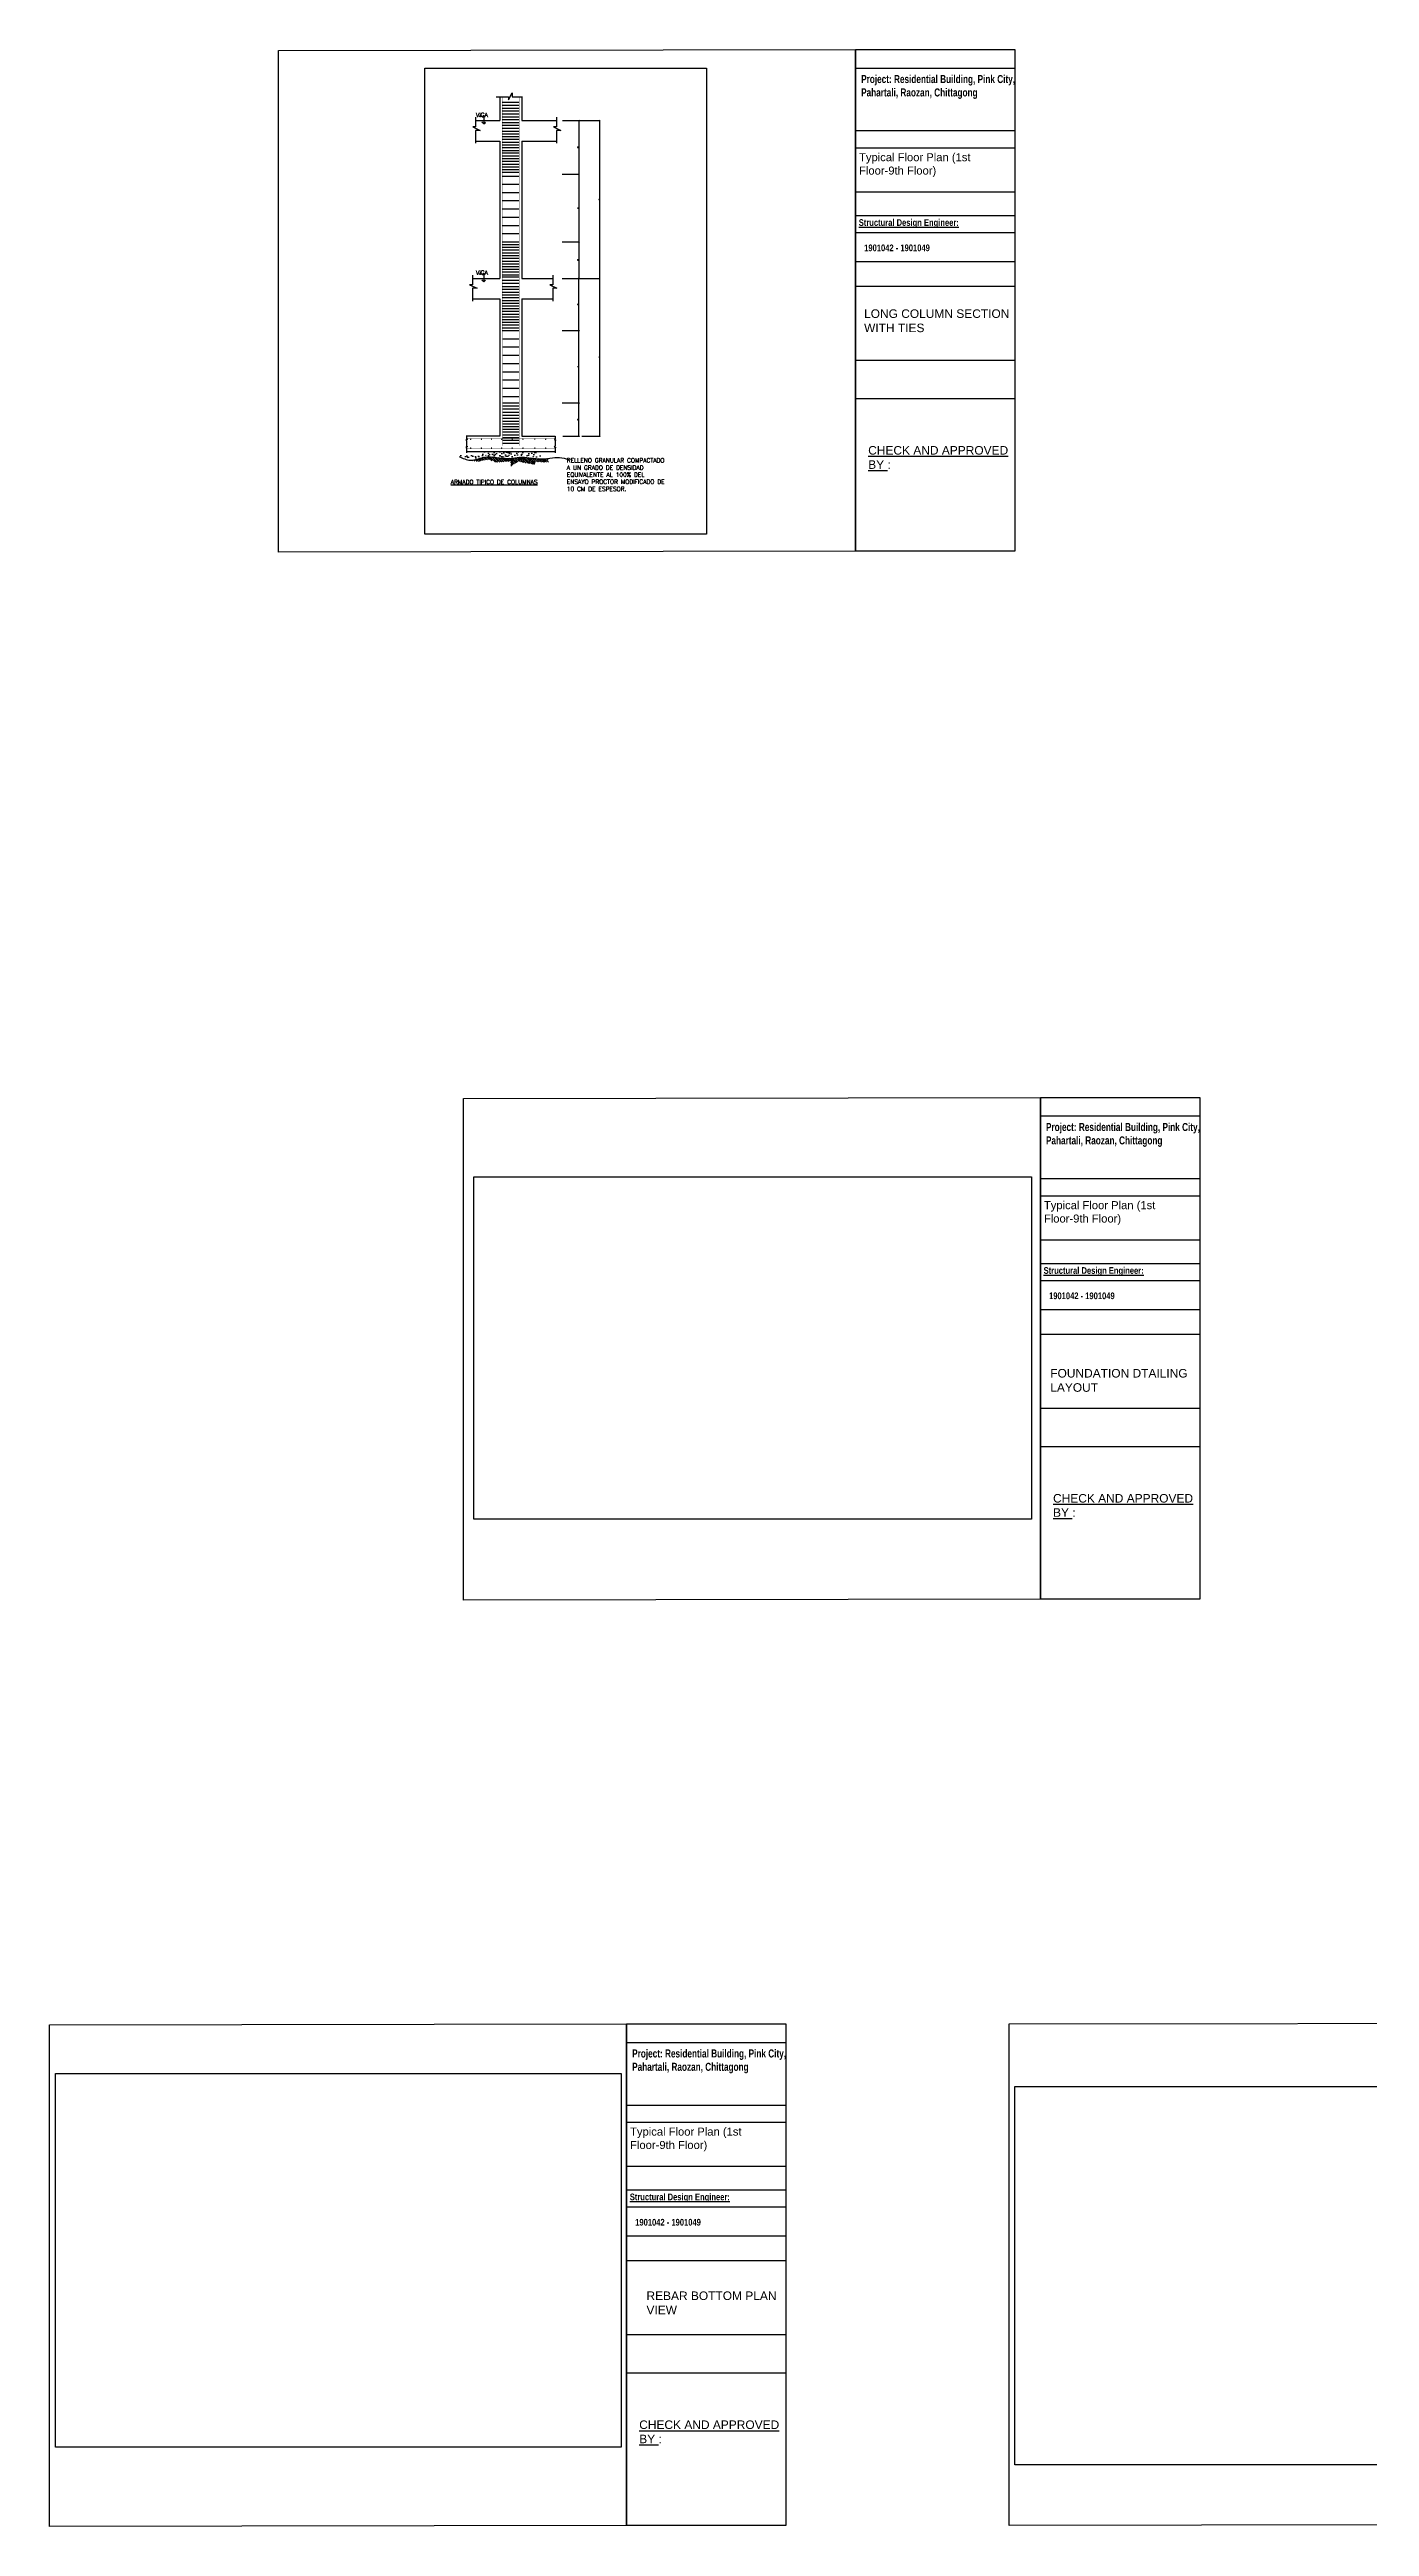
# Model space of a CAD drawing. Header units: inches. Extents: x 2674 to 28325, y -8016 to 21827.
# Drawn here: x 13501 to 20913, y -8006 to 5904 of the extents above; entities that cross this region are included whole.
import ezdxf

# ---------------------------------------------------------------- set-up
doc = ezdxf.new("R2010")
doc.units = ezdxf.units.IN
doc.header["$MEASUREMENT"] = 0
doc.styles.add('Letra', font='romand.shx')
doc.styles.get("Standard").update_dxf_attribs({"font": 'arial.ttf', "height": 12})
doc.dimstyles.new('Dimension', dxfattribs={"dimscale": 0.083333, "dimtxt": 0.025, "dimasz": 0.025, "dimexe": 0.015, "dimexo": 0.03, "dimgap": 0.015, "dimtad": 1, "dimdec": 1, "dimzin": 0, "dimdsep": 46, "dimlunit": 4, "dimtxsty": 'Letra', "dimblk": 'OBLIQUE', "dimcen": 0.015, "dimdle": 0.025, "dimclrd": 256, "dimclre": 1, "dimclrt": 4, "dimadec": 0, "dimazin": 0, "dimtfac": 1, "dimtdec": 1, "dimtofl": 0, "dimtmove": 0, "dimatfit": 3, "dimfxl": 1, "dimtolj": 1, "dimtzin": 0, "dimarcsym": 0})
picture_1 = doc.add_image_def('image1.png', size_in_pixel=(5820, 3574))
picture_2 = doc.add_image_def('image5.png', size_in_pixel=(5843, 3860))
picture_3 = doc.add_image_def('image6.png', size_in_pixel=(5970, 3990))

# ---------------------------------------------------------------- blocks, each defined once
blk = doc.blocks.new('_Oblique')
at = {"color": 0, "linetype": 'ByBlock', "lineweight": -2}
blk.add_line((-0.5, -0.5), (0.5, 0.5), dxfattribs=at)
blk = doc.blocks.new('*D697')
at = {"color": 1, "linetype": 'ByBlock', "lineweight": -2, "transparency": 16777216}
for p, q in [((6.45, 19.36), (8.21, 19.36)), ((7.4, 11.97), (8.21, 11.97))]:
    blk.add_line(p, q, dxfattribs=at)
at = {"linetype": 'ByBlock', "lineweight": -2, "transparency": 16777216}
blk.add_line((8.19, 11.95), (8.19, 19.38), dxfattribs=at)
at = {"layer": 'Defpoints', "transparency": 16777216}
for p in [(6.42, 19.36), (8.19, 19.36), (7.37, 11.97)]:
    blk.add_point(p, dxfattribs=at)
at = {"lineweight": -2, "transparency": 16777216, "xscale": 0.025, "yscale": 0.025, "zscale": 0.025}
for p, rotation in [((8.19, 19.36), 90), ((8.19, 11.97), 270)]:
    blk.add_blockref('_Oblique', p, dxfattribs=dict(at, rotation=rotation))
at = {"color": 4, "transparency": 16777216, "insert": (8.18, 15.66), "char_height": 0.025, "attachment_point": 8, "rotation": 90, "style": 'Letra'}
blk.add_mtext('H2', dxfattribs=at)
blk = doc.blocks.new('*D698')
at = {"color": 1, "linetype": 'ByBlock', "lineweight": -2, "transparency": 16777216}
for p, q in [((6.43, 11.97), (8.21, 11.97)), ((7.35, 4.58), (8.21, 4.58))]:
    blk.add_line(p, q, dxfattribs=at)
at = {"linetype": 'ByBlock', "lineweight": -2, "transparency": 16777216}
blk.add_line((8.19, 4.56), (8.19, 12), dxfattribs=at)
at = {"layer": 'Defpoints', "transparency": 16777216}
for p in [(6.4, 11.97), (8.19, 11.97), (7.32, 4.58)]:
    blk.add_point(p, dxfattribs=at)
at = {"lineweight": -2, "transparency": 16777216, "xscale": 0.025, "yscale": 0.025, "zscale": 0.025}
for p, rotation in [((8.19, 11.97), 90), ((8.19, 4.58), 270)]:
    blk.add_blockref('_Oblique', p, dxfattribs=dict(at, rotation=rotation))
at = {"color": 4, "transparency": 16777216, "insert": (8.18, 8.28), "char_height": 0.025, "attachment_point": 8, "rotation": 90, "style": 'Letra'}
blk.add_mtext('H1', dxfattribs=at)
blk = doc.blocks.new('*D699')
at = {"color": 1, "linetype": 'ByBlock', "lineweight": -2, "transparency": 16777216}
for p, q in [((6.43, 11.97), (7.24, 11.97)), ((6.43, 9.53), (7.24, 9.53))]:
    blk.add_line(p, q, dxfattribs=at)
at = {"linetype": 'ByBlock', "lineweight": -2, "transparency": 16777216}
blk.add_line((7.22, 9.51), (7.22, 12), dxfattribs=at)
at = {"layer": 'Defpoints', "transparency": 16777216}
for p in [(6.4, 11.97), (7.22, 11.97), (6.4, 9.53)]:
    blk.add_point(p, dxfattribs=at)
at = {"lineweight": -2, "transparency": 16777216, "xscale": 0.025, "yscale": 0.025, "zscale": 0.025}
for p, rotation in [((7.22, 11.97), 90), ((7.22, 9.53), 270)]:
    blk.add_blockref('_Oblique', p, dxfattribs=dict(at, rotation=rotation))
at = {"color": 4, "transparency": 16777216, "insert": (7.21, 10.75), "char_height": 0.025, "attachment_point": 8, "rotation": 90, "style": 'Letra'}
blk.add_mtext('L0t\\PS0t', dxfattribs=at)
blk = doc.blocks.new('*D700')
at = {"color": 1, "linetype": 'ByBlock', "lineweight": -2, "transparency": 16777216}
for p, q in [((6.43, 9.53), (7.24, 9.53)), ((6.43, 6.14), (7.24, 6.14))]:
    blk.add_line(p, q, dxfattribs=at)
at = {"linetype": 'ByBlock', "lineweight": -2, "transparency": 16777216}
blk.add_line((7.22, 6.11), (7.22, 9.56), dxfattribs=at)
at = {"layer": 'Defpoints', "transparency": 16777216}
for p in [(6.4, 9.53), (7.22, 9.53), (6.4, 6.14)]:
    blk.add_point(p, dxfattribs=at)
at = {"lineweight": -2, "transparency": 16777216, "xscale": 0.025, "yscale": 0.025, "zscale": 0.025}
for p, rotation in [((7.22, 9.53), 90), ((7.22, 6.14), 270)]:
    blk.add_blockref('_Oblique', p, dxfattribs=dict(at, rotation=rotation))
at = {"color": 4, "transparency": 16777216, "insert": (7.21, 7.84), "char_height": 0.025, "attachment_point": 8, "rotation": 90, "style": 'Letra'}
blk.add_mtext('L1\\PS1', dxfattribs=at)
blk = doc.blocks.new('*D701')
at = {"color": 1, "linetype": 'ByBlock', "lineweight": -2, "transparency": 16777216}
for p, q in [((6.43, 6.14), (7.24, 6.14)), ((6.46, 4.58), (7.24, 4.58))]:
    blk.add_line(p, q, dxfattribs=at)
at = {"linetype": 'ByBlock', "lineweight": -2, "transparency": 16777216}
blk.add_line((7.22, 4.56), (7.22, 6.16), dxfattribs=at)
at = {"layer": 'Defpoints', "transparency": 16777216}
for p in [(6.4, 6.14), (7.22, 6.14), (6.43, 4.58)]:
    blk.add_point(p, dxfattribs=at)
at = {"lineweight": -2, "transparency": 16777216, "xscale": 0.025, "yscale": 0.025, "zscale": 0.025}
for p, rotation in [((7.22, 6.14), 90), ((7.22, 4.58), 270)]:
    blk.add_blockref('_Oblique', p, dxfattribs=dict(at, rotation=rotation))
at = {"color": 4, "transparency": 16777216, "insert": (7.21, 5.36), "char_height": 0.025, "attachment_point": 8, "rotation": 90, "style": 'Letra'}
blk.add_mtext('L0b\\PS0b', dxfattribs=at)
blk = doc.blocks.new('*D702')
at = {"color": 1, "linetype": 'ByBlock', "lineweight": -2, "transparency": 16777216}
for p, q in [((6.43, 13.68), (7.24, 13.68)), ((6.43, 11.97), (7.24, 11.97))]:
    blk.add_line(p, q, dxfattribs=at)
at = {"linetype": 'ByBlock', "lineweight": -2, "transparency": 16777216}
blk.add_line((7.22, 13.71), (7.22, 11.95), dxfattribs=at)
at = {"layer": 'Defpoints', "transparency": 16777216}
for p in [(6.4, 13.68), (6.4, 11.97), (7.22, 11.97)]:
    blk.add_point(p, dxfattribs=at)
at = {"lineweight": -2, "transparency": 16777216, "xscale": 0.025, "yscale": 0.025, "zscale": 0.025}
for p, rotation in [((7.22, 13.68), 90), ((7.22, 11.97), 270)]:
    blk.add_blockref('_Oblique', p, dxfattribs=dict(at, rotation=rotation))
at = {"color": 4, "transparency": 16777216, "insert": (7.21, 12.83), "char_height": 0.025, "attachment_point": 8, "rotation": 90, "style": 'Letra'}
blk.add_mtext('L0b\\PS0b', dxfattribs=at)
blk = doc.blocks.new('*D703')
at = {"color": 1, "linetype": 'ByBlock', "lineweight": -2, "transparency": 16777216}
for p, q in [((6.43, 16.84), (7.24, 16.84)), ((6.43, 13.68), (7.24, 13.68))]:
    blk.add_line(p, q, dxfattribs=at)
at = {"linetype": 'ByBlock', "lineweight": -2, "transparency": 16777216}
blk.add_line((7.22, 16.86), (7.22, 13.66), dxfattribs=at)
at = {"layer": 'Defpoints', "transparency": 16777216}
for p in [(6.4, 16.84), (6.4, 13.68), (7.22, 13.68)]:
    blk.add_point(p, dxfattribs=at)
at = {"lineweight": -2, "transparency": 16777216, "xscale": 0.025, "yscale": 0.025, "zscale": 0.025}
for p, rotation in [((7.22, 16.84), 90), ((7.22, 13.68), 270)]:
    blk.add_blockref('_Oblique', p, dxfattribs=dict(at, rotation=rotation))
at = {"color": 4, "transparency": 16777216, "insert": (7.21, 15.26), "char_height": 0.025, "attachment_point": 8, "rotation": 90, "style": 'Letra'}
blk.add_mtext('L1\\PS1', dxfattribs=at)
blk = doc.blocks.new('*D704')
at = {"color": 1, "linetype": 'ByBlock', "lineweight": -2, "transparency": 16777216}
for p, q in [((6.45, 19.36), (7.24, 19.36)), ((6.43, 16.84), (7.24, 16.84))]:
    blk.add_line(p, q, dxfattribs=at)
at = {"linetype": 'ByBlock', "lineweight": -2, "transparency": 16777216}
blk.add_line((7.22, 19.38), (7.22, 16.81), dxfattribs=at)
at = {"layer": 'Defpoints', "transparency": 16777216}
for p in [(6.42, 19.36), (6.4, 16.84), (7.22, 16.84)]:
    blk.add_point(p, dxfattribs=at)
at = {"lineweight": -2, "transparency": 16777216, "xscale": 0.025, "yscale": 0.025, "zscale": 0.025}
for p, rotation in [((7.22, 19.36), 90), ((7.22, 16.84), 270)]:
    blk.add_blockref('_Oblique', p, dxfattribs=dict(at, rotation=rotation))
at = {"color": 4, "transparency": 16777216, "insert": (7.21, 18.1), "char_height": 0.025, "attachment_point": 8, "rotation": 90, "style": 'Letra'}
blk.add_mtext('L0t\\PS0t', dxfattribs=at)
blk = doc.blocks.new('Detalles de Columna')
h = blk.add_hatch()
h.set_pattern_fill('AR-CONC', color=256, scale=0.052216, style=0)
h.set_pattern_definition([(50, (-115.6637, -48.52827), (0.3745233, -0.03276654), [0.0391619, -0.4307805]), (355, (-115.6637, -48.52827), (-0.0724501, 0.3927633), [0.0313295, -0.3446244]), (100.4514, (-115.6325, -48.531), (0.3020734, 0.3599965), [0.0332825, -0.3661071]), (46.1842, (-115.6637, -48.42384), (0.5572687, -0.0864271), [0.0587428, -0.6461708]), (96.6356, (-115.61726, -48.43104), (0.4880418, 0.5086436), [0.0499237, -0.5491606]), (351.1842, (-115.6637, -48.42384), (0.4880414, 0.508644), [0.0469942, -0.5169366]), (21, (-115.6115, -48.44995), (0.3116799, -0.21023076), [0.0391619, -0.4307805]), (326, (-115.6115, -48.44995), (0.1270491, 0.378643), [0.0313295, -0.3446244]), (71.4514, (-115.5855, -48.46747), (0.4387291, 0.1684119), [0.0332825, -0.3661071]), (37.5, (-115.6637, -48.52827), (0.00634937, 0.17382326), [0, -0.34044715, 0, -0.349846, 0, -0.3459298]), (7.5, (-115.6637, -48.52827), (0.13736392, 0.2059453), [0, -0.19946443, 0, -0.33261478, 0, -0.13184495]), (327.5, (-115.78014, -48.52827), (0.27873977, -0.01177721), [0, -0.13053955, 0, -0.4072834, 0, -0.54043374]), (317.5, (-115.83236, -48.52827), (0.30451544, 0.05227064), [0, -0.1697014, 0, -0.27047795, 0, -0.3837863])])
edge = h.paths.add_edge_path()
edge.add_spline(control_points=[(1.61, 3.71), (1.79, 3.62), (2.17, 3.43), (2.94, 3.81), (3.76, 3.53), (4.63, 3.74), (5.14, 3.59), (5.43, 3.59), (5.44, 3.59)], knot_values=[0, 0, 0, 0, 0.533476, 1.177778, 2.248244, 2.880728, 3.683624, 3.717509, 3.717509, 3.717509, 3.717509], degree=3, periodic=0)
edge.add_line((5.44, 3.59), (5.31, 3.87))
edge.add_line((5.31, 3.87), (2.74, 3.87))
edge.add_line((2.74, 3.87), (2.69, 3.65))
h = blk.add_hatch()
h.set_pattern_fill('AR-PARQ1', color=256, scale=0.029241, angle=45, style=0)
h.set_pattern_definition([(135, (-127.68637, -54.0972), (-0.4962338, 0), [0.3508903, -0.3508903]), (135, (-127.64502, -54.05585), (-0.4962338, 0), [0.3508903, -0.3508903]), (135, (-127.60367, -54.0145), (-0.4962338, 0), [0.3508903, -0.3508903]), (135, (-127.5623, -53.97315), (-0.4962338, 0), [0.3508903, -0.3508903]), (135, (-127.52096, -53.9318), (-0.4962338, 0), [0.3508903, -0.3508903]), (135, (-127.4796, -53.89044), (-0.4962338, 0), [0.3508903, -0.3508903]), (135, (-127.43825, -53.8491), (-0.4962338, 0), [0.3508903, -0.3508903]), (45, (-127.9345, -53.8491), (0.4962338, 0), [0.3508903, -0.3508903]), (45, (-127.97584, -53.80773), (0.4962338, 0), [0.3508903, -0.3508903]), (45, (-128.0172, -53.76638), (0.4962338, 0), [0.3508903, -0.3508903]), (45, (-128.05855, -53.72503), (0.4962338, 0), [0.3508903, -0.3508903]), (45, (-128.0999, -53.68368), (0.4962338, 0), [0.3508903, -0.3508903]), (45, (-128.14125, -53.64232), (0.4962338, 0), [0.3508903, -0.3508903]), (45, (-128.1826, -53.60097), (0.4962338, 0), [0.3508903, -0.3508903])])
edge = h.paths.add_edge_path()
edge.add_spline(control_points=[(5.71, 3.54), (5.61, 3.53), (5.23, 3.49), (4.63, 3.67), (3.76, 3.46), (2.94, 3.75), (2.34, 3.45), (2.11, 3.46), (2.1, 3.46)], knot_values=[0.496021, 0.496021, 0.496021, 0.496021, 0.78319, 1.586086, 2.21857, 3.289036, 3.933338, 3.970793, 3.970793, 3.970793, 3.970793], degree=3, periodic=0)
edge.add_line((2.1, 3.46), (2.46, 3.39))
edge.add_line((2.46, 3.39), (3.03, 3.5))
edge.add_line((3.03, 3.5), (3.29, 3.36))
edge.add_line((3.29, 3.36), (4.02, 3.41))
edge.add_line((4.02, 3.41), (4.03, 3.18))
edge.add_line((4.03, 3.18), (4.38, 3.4))
edge.add_line((4.38, 3.4), (5.14, 3.25))
edge.add_line((5.14, 3.25), (5.18, 3.39))
edge.add_line((5.18, 3.39), (5.86, 3.36))
edge.add_line((5.86, 3.36), (5.71, 3.54))
at = {"color": 30, "linetype": 'Continuous', "ltscale": 0.05}
for p, q in [((3.51, 20.48), (3.51, 19.36)), ((4.54, 20.48), (4.54, 19.36)), ((2.38, 19.36), (3.51, 19.36)), ((4.54, 19.36), (6.17, 19.36)), ((2.38, 18.39), (3.51, 18.39)), ((3.51, 18.39), (3.51, 11.97)), ((4.54, 18.39), (4.54, 11.97)), ((4.54, 18.39), (6.17, 18.39)), ((2.24, 11.97), (3.51, 11.97)), ((2.24, 11.01), (3.51, 11.01)), ((3.51, 11.01), (3.51, 5.78)), ((4.54, 11.01), (4.54, 5.78)), ((4.54, 11.01), (5.99, 11.01)), ((3.51, 5.78), (3.51, 4.58)), ((4.54, 5.78), (4.54, 4.58)), ((3.51, 4.58), (1.96, 4.58)), ((1.96, 3.87), (6.1, 3.87))]:
    blk.add_line(p, q, dxfattribs=at)
at = {"ltscale": 0.005}
for p, q in [((3.63, 20.22), (4.41, 20.22)), ((3.63, 20.08), (4.41, 20.08)), ((3.63, 19.94), (4.41, 19.94)), ((3.63, 19.81), (4.41, 19.81)), ((3.63, 19.67), (4.41, 19.67)), ((3.63, 19.53), (4.41, 19.53)), ((3.63, 19.4), (4.41, 19.4)), ((3.63, 19.27), (4.41, 19.27)), ((3.63, 19.14), (4.41, 19.14)), ((3.63, 19), (4.41, 19)), ((3.63, 18.86), (4.41, 18.86)), ((3.63, 18.73), (4.41, 18.73)), ((3.63, 18.61), (4.41, 18.61)), ((3.63, 18.48), (4.41, 18.48)), ((3.63, 18.35), (4.41, 18.35)), ((3.63, 18.22), (4.41, 18.22)), ((3.63, 18.09), (4.41, 18.09)), ((3.63, 17.96), (4.41, 17.96)), ((3.63, 17.84), (4.41, 17.84)), ((3.63, 17.71), (4.41, 17.71)), ((3.63, 17.58), (4.41, 17.58)), ((3.63, 17.45), (4.41, 17.45)), ((3.63, 17.32), (4.41, 17.32)), ((3.63, 17.19), (4.41, 17.19)), ((3.63, 17.06), (4.41, 17.06)), ((3.63, 16.94), (4.41, 16.94)), ((3.63, 13.68), (4.41, 13.68)), ((3.63, 13.55), (4.41, 13.55)), ((3.63, 13.43), (4.41, 13.43)), ((3.63, 13.3), (4.41, 13.3)), ((3.63, 13.17), (4.41, 13.17)), ((3.63, 13.04), (4.41, 13.04)), ((3.63, 12.91), (4.41, 12.91)), ((3.63, 12.78), (4.41, 12.78)), ((3.63, 12.65), (4.41, 12.65)), ((3.63, 12.53), (4.41, 12.53)), ((3.63, 12.4), (4.41, 12.4)), ((3.63, 12.27), (4.41, 12.27)), ((3.63, 12.14), (4.41, 12.14)), ((3.63, 12.04), (4.41, 12.04)), ((3.63, 11.88), (4.41, 11.88)), ((3.63, 11.74), (4.41, 11.74)), ((3.63, 11.59), (4.41, 11.59)), ((3.63, 11.46), (4.41, 11.46)), ((3.63, 11.33), (4.41, 11.33)), ((3.63, 11.2), (4.41, 11.2)), ((3.63, 11.07), (4.41, 11.07)), ((3.63, 10.94), (4.41, 10.94)), ((3.63, 10.81), (4.41, 10.81)), ((3.63, 10.69), (4.41, 10.69)), ((3.63, 10.56), (4.41, 10.56)), ((3.63, 10.43), (4.41, 10.43)), ((3.63, 10.3), (4.41, 10.3)), ((3.63, 10.17), (4.41, 10.17)), ((3.63, 10.04), (4.41, 10.04)), ((3.63, 9.92), (4.41, 9.92)), ((3.63, 9.79), (4.41, 9.79)), ((3.63, 9.66), (4.41, 9.66)), ((3.63, 9.53), (4.41, 9.53))]:
    blk.add_line(p, q, dxfattribs=at)
for p, q in [((2.76, 19.55), (2.54, 19.55)), ((2.76, 12.16), (2.54, 12.16))]:
    blk.add_line(p, q)
at = {"ltscale": 0.05}
for p, q in [((3.63, 16.76), (4.41, 16.76)), ((3.63, 16.38), (4.41, 16.38)), ((3.63, 15.99), (4.41, 15.99)), ((3.63, 15.61), (4.41, 15.61)), ((3.63, 15.22), (4.41, 15.22)), ((3.63, 14.84), (4.41, 14.84)), ((3.63, 14.45), (4.41, 14.45)), ((3.63, 14.07), (4.41, 14.07)), ((3.63, 13.68), (4.41, 13.68)), ((3.64, 9.14), (4.42, 9.14)), ((3.64, 8.76), (4.42, 8.76)), ((3.64, 8.37), (4.42, 8.37)), ((3.64, 7.99), (4.42, 7.99)), ((3.64, 7.6), (4.42, 7.6)), ((3.64, 7.22), (4.42, 7.22)), ((3.64, 6.83), (4.42, 6.83)), ((3.64, 6.44), (4.42, 6.44)), ((3.64, 6.14), (4.42, 6.14)), ((3.64, 6), (4.42, 6)), ((3.64, 5.86), (4.42, 5.86)), ((3.64, 5.71), (4.42, 5.71)), ((3.64, 5.57), (4.42, 5.57)), ((3.64, 5.43), (4.42, 5.43)), ((3.64, 5.29), (4.42, 5.29)), ((3.64, 5.16), (4.42, 5.16)), ((3.64, 5.03), (4.42, 5.03)), ((3.64, 4.91), (4.42, 4.91)), ((3.64, 4.78), (4.42, 4.78)), ((3.64, 4.65), (4.42, 4.65)), ((3.64, 4.52), (4.42, 4.52)), ((3.64, 4.39), (4.42, 4.39)), ((3.64, 4.26), (4.42, 4.26))]:
    blk.add_line(p, q, dxfattribs=at)
at = {"color": 30, "linetype": 'ByBlock', "ltscale": 0.05}
for p, q in [((4.54, 11.97), (5.99, 11.97)), ((4.54, 4.58), (6.1, 4.58))]:
    blk.add_line(p, q, dxfattribs=at)
blk.add_lwpolyline([(0, 21.8), (13.18, 21.8), (13.18, 0), (0, 0)], close=True)
at = {"ltscale": 0.05, "flags": 128}
for points in [[(3.15, 4.14, 0.0154, 0.0154, 0), (3.64, 4.14, 0.0154, 0.0154, 0), (3.64, 20.46, 0.0154, 0.0154, 0)], [(4.91, 4.14, 0.0154, 0.0154, 0), (4.42, 4.14, 0.0154, 0.0154, 0), (4.42, 20.46, 0.0154, 0.0154, 0)], [(1.96, 4.48, 0.0154, 0.0154, 0), (6.1, 4.48, 0.0154, 0.0154, 0)], [(1.96, 3.99, 0.0154, 0.0154, 0), (6.1, 3.99, 0.0154, 0.0154, 0)]]:
    blk.add_lwpolyline(points, format="xyseb", dxfattribs=at)
at = {"color": 1}
for points in [[(3.35, 20.46), (3.92, 20.46), (3.92, 20.32), (4.09, 20.66), (4.09, 20.46), (4.56, 20.46)], [(2.38, 19.51), (2.38, 19.06), (2.25, 19.06), (2.59, 18.89), (2.38, 18.89), (2.38, 18.3)], [(6.17, 19.51), (6.17, 19.06), (6.03, 19.06), (6.37, 18.89), (6.17, 18.89), (6.17, 18.3)], [(2.24, 12.12), (2.24, 11.67), (2.1, 11.67), (2.45, 11.51), (2.24, 11.51), (2.24, 10.91)], [(5.99, 12.12), (5.99, 11.67), (5.85, 11.67), (6.19, 11.51), (5.99, 11.51), (5.99, 10.91)]]:
    blk.add_lwpolyline(points, dxfattribs=at)
at = {"flags": 128}
for points in [[(2.76, 19.55), (2.76, 19.2), (2.84, 19.27), (2.76, 19.2), (2.68, 19.28)], [(2.76, 12.16), (2.76, 11.81), (2.84, 11.88), (2.76, 11.81), (2.68, 11.89)]]:
    blk.add_lwpolyline(points, dxfattribs=at)
for points in [[(1.96, 4.61), (1.96, 4.46), (2, 4.44), (1.92, 4.4), (1.96, 4.38), (1.96, 4.27)], [(1.96, 4.27), (1.96, 4.12), (2, 4.1), (1.92, 4.06), (1.96, 4.04), (1.96, 3.8)], [(6.1, 4.59), (6.1, 4.45), (6.06, 4.43), (6.14, 4.39), (6.1, 4.37), (6.1, 4.25)], [(6.1, 4.25), (6.1, 4.11), (6.06, 4.09), (6.14, 4.05), (6.1, 4.03), (6.1, 3.81)]]:
    blk.add_lwpolyline(points)
for points in [[(2.14, 4.44, 0.0302, 0.0302, 1), (2.17, 4.44, 0.0302, 0.0302, 1)], [(2.14, 4.03, 0.0302, 0.0302, 1), (2.17, 4.03, 0.0302, 0.0302, 1)], [(2.64, 4.44, 0.0302, 0.0302, 1), (2.67, 4.44, 0.0302, 0.0302, 1)], [(2.64, 4.03, 0.0302, 0.0302, 1), (2.67, 4.03, 0.0302, 0.0302, 1)], [(3.11, 4.44, 0.0302, 0.0302, 1), (3.14, 4.44, 0.0302, 0.0302, 1)], [(3.11, 4.03, 0.0302, 0.0302, 1), (3.14, 4.03, 0.0302, 0.0302, 1)], [(3.59, 4.44, 0.0302, 0.0302, 1), (3.62, 4.44, 0.0302, 0.0302, 1)], [(3.59, 4.03, 0.0302, 0.0302, 1), (3.62, 4.03, 0.0302, 0.0302, 1)], [(4.08, 4.44, 0.0302, 0.0302, 1), (4.11, 4.44, 0.0302, 0.0302, 1)], [(4.08, 4.03, 0.0302, 0.0302, 1), (4.11, 4.03, 0.0302, 0.0302, 1)], [(4.58, 4.44, 0.0302, 0.0302, 1), (4.61, 4.44, 0.0302, 0.0302, 1)], [(4.58, 4.03, 0.0302, 0.0302, 1), (4.61, 4.03, 0.0302, 0.0302, 1)], [(5.14, 4.44, 0.0302, 0.0302, 1), (5.17, 4.44, 0.0302, 0.0302, 1)], [(5.14, 4.03, 0.0302, 0.0302, 1), (5.17, 4.03, 0.0302, 0.0302, 1)], [(5.65, 4.44, 0.0302, 0.0302, 1), (5.68, 4.44, 0.0302, 0.0302, 1)], [(5.65, 4.03, 0.0302, 0.0302, 1), (5.68, 4.03, 0.0302, 0.0302, 1)]]:
    blk.add_lwpolyline(points, format="xyseb", close=True)
blk.add_spline([(1.61, 3.64), (2.14, 3.46), (2.8, 3.6), (3.91, 3.54), (4.57, 3.6), (5.41, 3.52), (6.31, 3.58), (6.73, 3.5)], degree=3)
at = {"char_height": 0.2, "attachment_point": 1, "style": 'Letra'}
for s, insert, width in [('VIGA', (2.4, 19.72), 1.3523), ('VIGA', (2.4, 12.34), 1.3523), ('RELLENO GRANULAR COMPACTADO A UN GRADO DE DENSIDAD EQUIVALENTE AL 100% DEL ENSAYO PROCTOR MODIFICADO DE 10 CM DE ESPESOR.', (6.65, 3.55), 5.1479)]:
    blk.add_mtext(s, dxfattribs=dict(at, insert=insert, width=width))
at = {"insert": (1.22, 2.34), "char_height": 0.2, "width": 10.7499, "attachment_point": 7, "line_spacing_factor": 0.999934, "style": 'Letra'}
blk.add_mtext('{\\LARMADO TIPICO DE COLUMNAS}', dxfattribs=at)
for base, p1, p2, angle, text, picture, middle in [((7.22, 16.84), (6.42, 19.36), (6.4, 16.84), 270, 'L0t\\PS0t', '*D704', (7.22, 18.1)), ((8.19, 19.36), (7.37, 11.97), (6.42, 19.36), 90, 'H2', '*D697', (8.19, 15.66)), ((7.22, 13.68), (6.4, 16.84), (6.4, 13.68), 270, 'L1\\PS1', '*D703', (7.22, 15.26)), ((7.22, 11.97), (6.4, 13.68), (6.4, 11.97), 270, 'L0b\\PS0b', '*D702', (7.22, 12.83)), ((8.19, 11.97), (7.32, 4.58), (6.4, 11.97), 90, 'H1', '*D698', (8.19, 8.28)), ((7.22, 11.97), (6.4, 9.53), (6.4, 11.97), 90, 'L0t\\PS0t', '*D699', (7.22, 10.75)), ((7.22, 9.53), (6.4, 6.14), (6.4, 9.53), 90, 'L1\\PS1', '*D700', (7.22, 7.84)), ((7.22, 6.14), (6.43, 4.58), (6.4, 6.14), 90, 'L0b\\PS0b', '*D701', (7.22, 5.36))]:
    dim = blk.add_linear_dim(base=base, p1=p1, p2=p2, angle=angle, text=text, dimstyle='Dimension', override={"dimscale": 1, "dimtxt": 0.15, "dimasz": 0.1, "dimpost": '<>'})
    dim.commit()
    dim.dimension.update_dxf_attribs({"geometry": picture, "text_midpoint": middle})

msp = doc.modelspace()

# ---------------------------------------------------------------- linework, layer by layer
for p, q in [((18027.66, 5800.5), (18922.53, 5800.5)), ((18027.66, 5449.01), (18922.53, 5449.01)), ((18027.66, 5351.92), (18922.53, 5351.92)), ((18027.66, 5105.57), (18922.53, 5105.57)), ((18027.66, 4972.02), (18922.53, 4972.02)), ((18027.66, 4876.94), (18922.53, 4876.94)), ((18027.66, 4713.76), (18922.53, 4713.76)), ((18027.66, 4576.12), (18922.53, 4576.12)), ((18027.66, 4160.2), (18922.53, 4160.2)), ((18027.66, 3944.02), (18922.53, 3944.02)), ((19065.73, -84.88), (19960.59, -84.88)), ((19065.73, -436.37), (19960.59, -436.37)), ((19065.73, -533.46), (19960.59, -533.46)), ((19065.73, -779.81), (19960.59, -779.81)), ((19065.73, -913.36), (19960.59, -913.36)), ((19065.73, -1008.43), (19960.59, -1008.43)), ((19065.73, -1171.62), (19960.59, -1171.62)), ((19065.73, -1309.25), (19960.59, -1309.25)), ((19065.73, -1725.18), (19960.59, -1725.18)), ((19065.73, -1941.35), (19960.59, -1941.35)), ((16741.89, -5287.66), (17636.75, -5287.66)), ((16741.89, -5639.15), (17636.75, -5639.15)), ((16741.89, -5736.24), (17636.75, -5736.24)), ((16741.89, -5982.59), (17636.75, -5982.59)), ((16741.89, -6116.14), (17636.75, -6116.14)), ((16741.89, -6211.21), (17636.75, -6211.21)), ((16741.89, -6374.4), (17636.75, -6374.4)), ((16741.89, -6512.03), (17636.75, -6512.03)), ((16741.89, -6927.96), (17636.75, -6927.96)), ((16741.89, -7144.13), (17636.75, -7144.13))]:
    msp.add_line(p, q)
for points in [[(18027.66, 3087.33), (14787.18, 3082.12), (14787.18, 5899.08), (18027.66, 5904.3)], [(18027.66, 5904.3), (18922.53, 5904.3), (18922.53, 3087.33), (18027.66, 3087.33)], [(19065.73, -2798.04), (15825.24, -2803.26), (15825.24, 13.7), (19065.73, 18.92)], [(19065.73, 18.92), (19960.59, 18.92), (19960.59, -2798.04), (19065.73, -2798.04)], [(16741.89, -8000.82), (13501.4, -8006.04), (13501.4, -5189.08), (16741.89, -5183.86)], [(16741.89, -5183.86), (17636.75, -5183.86), (17636.75, -8000.82), (16741.89, -8000.82)], [(22130.68, -7995.61), (18890.19, -8000.82), (18890.19, -5183.86), (22130.68, -5178.65)]]:
    msp.add_lwpolyline(points, close=True)

# ---------------------------------------------------------------- block references
at = {"xscale": 120, "yscale": 120, "zscale": 120}
msp.add_blockref('Detalles de Columna', (15608.08, 3182.86), dxfattribs=at)

# ---------------------------------------------------------------- texts
at = {"attachment_point": 1}
for s, insert, char_height, width in [('{\\fSwis721 LtCn BT|b1|i0|c0|p34;Project: Residential Building, Pink City, Pahartali, Raozan, Chittagong}', (18058.74, 5761.06), 45.03114, 1000.1158), ('Typical Floor Plan (1st Floor-9th Floor)', (18047.21, 5322.21), 45.0311, 840.6448), ('{\\fSwis721 LtCn BT|b1|i0|c0|p34;\\LStructural Design Engineer:}', (18045.63, 4951.6), 37.5259, 485.5762), ('{\\fSwis721 LtCn BT|b1|i0|c0|p34;1901042 - 1901049}', (18076.01, 4809.33), 37.5259, 485.5762), ('{\\fSwis721 LtCn BT|b1|i0|c0|p34;Project: Residential Building, Pink City, Pahartali, Raozan, Chittagong}', (19096.81, -124.31), 45.03114, 1000.1158), ('Typical Floor Plan (1st Floor-9th Floor)', (19085.28, -563.17), 45.0311, 840.6448), ('{\\fSwis721 LtCn BT|b1|i0|c0|p34;\\LStructural Design Engineer:}', (19083.69, -933.78), 37.5259, 485.5762), ('{\\fSwis721 LtCn BT|b1|i0|c0|p34;1901042 - 1901049}', (19114.08, -1076.05), 37.5259, 485.5762), ('{\\fSwis721 LtCn BT|b1|i0|c0|p34;Project: Residential Building, Pink City, Pahartali, Raozan, Chittagong}', (16772.96, -5327.09), 45.03114, 1000.1158), ('Typical Floor Plan (1st Floor-9th Floor)', (16761.43, -5765.95), 45.0311, 840.6448), ('{\\fSwis721 LtCn BT|b1|i0|c0|p34;\\LStructural Design Engineer:}', (16759.85, -6136.56), 37.5259, 485.5762), ('{\\fSwis721 LtCn BT|b1|i0|c0|p34;1901042 - 1901049}', (16790.24, -6278.83), 37.5259, 485.5762)]:
    msp.add_mtext(s, dxfattribs=dict(at, insert=insert, char_height=char_height, width=width))
at = {"char_height": 48, "attachment_point": 1}
for s, width, heights, insert in [('LONG COLUMN SECTION \\PWITH TIES', 1004.862, [0], (18075.42, 4445.14)), ('{\\LCHECK AND APPROVED \\PBY }:', 926.9107, [191.7], (18098.54, 3677.5)), ('FOUNDATION DTAILING \\PLAYOUT ', 1096.6847, [0], (19120.97, -1505.63)), ('{\\LCHECK AND APPROVED \\PBY }:', 926.9107, [191.7], (19136.6, -2207.88)), ('REBAR BOTTOM PLAN \\PVIEW', 1004.862, [0], (16853.43, -6686.29)), ('{\\LCHECK AND APPROVED \\PBY }:', 926.9107, [191.7], (16812.76, -7410.66))]:
    msp.add_mtext_dynamic_manual_height_columns(s, width=width, gutter_width=240, heights=heights, dxfattribs=dict(at, insert=insert))

# ---------------------------------------------------------------- pictures from other files: only their frames are drawn
image = msp.add_image(picture_1, insert=(15884.57, -2349.96), size_in_units=(3131.82, 1923.21))
image.dxf.flags = 7
image = msp.add_image(picture_2, insert=(13535.68, -7561.14), size_in_units=(3176.37, 2098.37))
image.dxf.flags = 7
image = msp.add_image(picture_3, insert=(18921.93, -7660.47), size_in_units=(3180.64, 2125.76))
image.dxf.flags = 7

doc.saveas('drawing.dxf')
